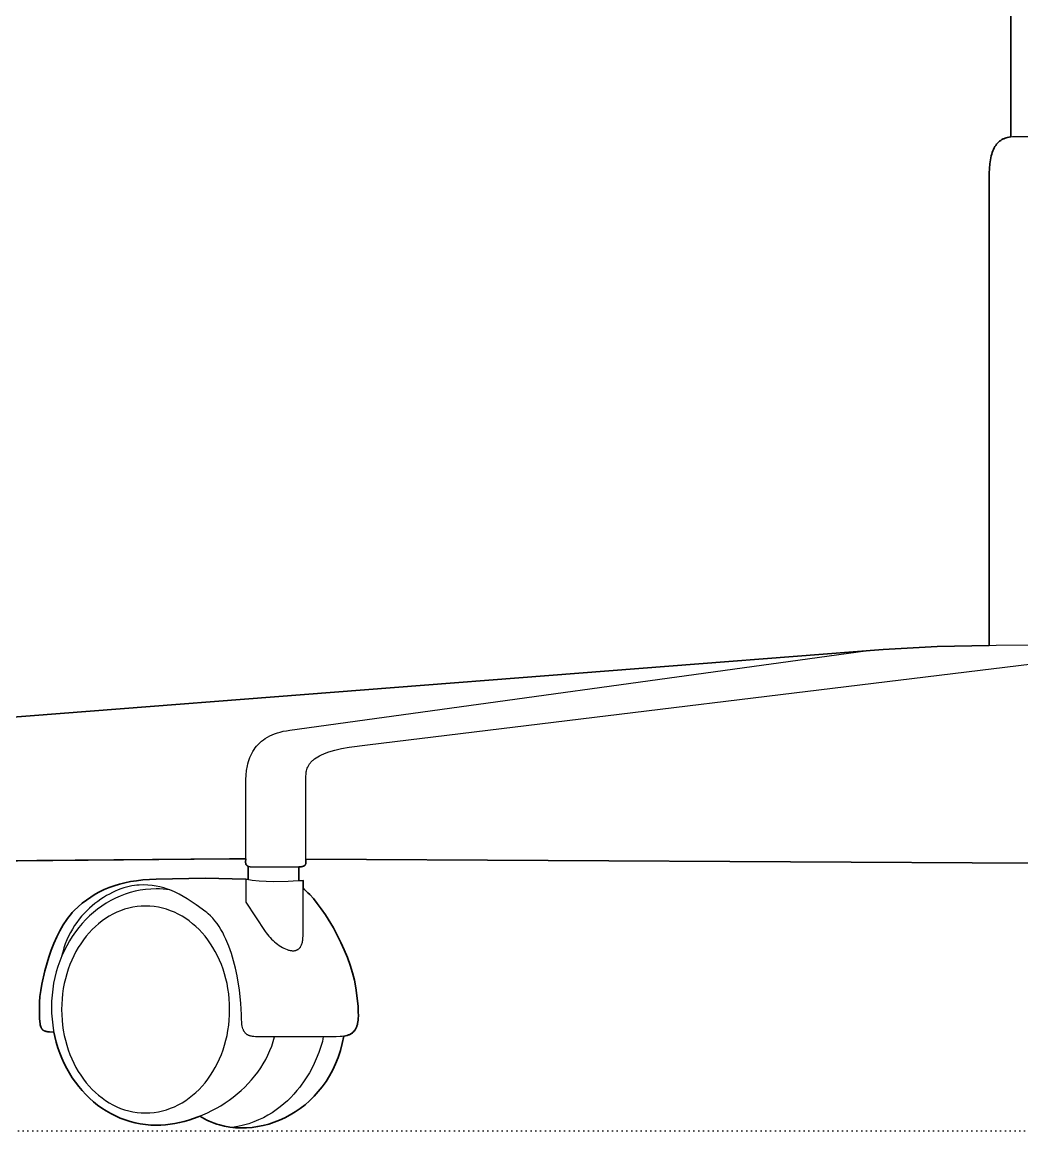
# Model space of a CAD drawing. Header units: millimetres. Extents: x 0 to 1842, y -1115 to 1018.
# Drawn here: x 164.8 to 394.3, y 0 to 254.5 of the extents above; entities that cross this region are included whole.
import ezdxf

# ---------------------------------------------------------------- set-up
doc = ezdxf.new("R2010")
doc.units = ezdxf.units.MM
doc.linetypes.add('Dots', pattern=[1, 0, -1])
doc.layers.add('Blocks', color=7, linetype='Continuous')
for name, color, linetype, lineweight, true_color in [('Blocks$Inner', 7, 'Continuous', 25, 0x007f00), ('Blocks$Outline', 7, 'Continuous', 35, 0xff3f3f), ('Groud', 7, 'Dots', 25, 0x243775)]:
    doc.layers.add(name, color=color, linetype=linetype, lineweight=lineweight, true_color=true_color)

# ---------------------------------------------------------------- blocks, each defined once
blk = doc.blocks.new('Oxford High Office Chair Front')
at = {"layer": 'Blocks$Inner'}
for p, q in [((391.71, 321.3), (391.71, 228.18)), ((386.74, 111.4), (386.74, 218.61)), ((216.66, 57.67), (216.66, 60.74)), ((228.3, 57.42), (228.3, 60.61)), ((172.06, 22.65), (171.06, 22.72))]:
    blk.add_line(p, q, dxfattribs=at)
for points in [[(386.74, 218.61), (386.76, 219.82), (386.82, 220.94), (386.91, 221.98), (387.05, 222.94), (387.14, 223.38), (387.23, 223.81), (387.34, 224.22), (387.47, 224.6), (387.6, 224.97), (387.75, 225.31), (387.91, 225.64), (388.08, 225.94), (388.27, 226.23), (388.47, 226.49), (388.58, 226.62), (388.69, 226.74), (388.92, 226.97), (389.04, 227.08), (389.16, 227.18), (389.29, 227.28), (389.42, 227.37), (389.56, 227.46), (389.7, 227.54), (389.85, 227.62), (389.99, 227.69), (390.15, 227.76), (390.3, 227.83), (390.46, 227.89), (390.63, 227.94), (390.97, 228.04), (391.33, 228.12), (391.71, 228.18), (392.11, 228.23), (392.52, 228.25), (392.96, 228.26), (420.27, 228.26)], [(411.99, 111.47), (388.38, 111.43), (374.86, 111.15), (362.41, 110.47), (110.47, 90.93)], [(106.76, 61.48), (212.4, 62.47), (216.09, 62.46), (216.07, 61.7), (216.07, 61.62), (216.07, 61.54), (216.08, 61.46), (216.09, 61.39), (216.09, 61.39), (216.09, 61.38), (216.09, 61.38), (216.09, 61.38), (216.09, 61.38), (216.09, 61.38), (216.09, 61.38), (216.09, 61.38), (216.09, 61.38), (216.09, 61.37), (216.09, 61.37), (216.1, 61.37), (216.1, 61.37), (216.1, 61.37), (216.1, 61.37), (216.1, 61.37), (216.1, 61.37), (216.1, 61.37), (216.1, 61.36), (216.1, 61.36), (216.1, 61.36), (216.1, 61.36), (216.1, 61.36), (216.1, 61.36), (216.1, 61.36), (216.1, 61.36), (216.1, 61.36), (216.1, 61.35), (216.1, 61.35), (216.1, 61.35), (216.1, 61.35), (216.1, 61.35), (216.1, 61.35), (216.1, 61.35), (216.1, 61.35), (216.1, 61.35), (216.1, 61.34), (216.1, 61.34), (216.1, 61.34), (216.1, 61.34), (216.1, 61.34), (216.1, 61.34), (216.1, 61.34), (216.1, 61.34), (216.1, 61.34), (216.1, 61.33), (216.1, 61.33), (216.1, 61.33), (216.1, 61.33), (216.1, 61.33), (216.1, 61.33), (216.1, 61.33), (216.1, 61.33), (216.1, 61.33), (216.11, 61.32), (216.11, 61.32), (216.11, 61.32), (216.11, 61.32), (216.11, 61.32), (216.11, 61.32), (216.11, 61.32), (216.11, 61.32), (216.11, 61.32), (216.11, 61.31), (216.11, 61.31), (216.11, 61.31), (216.11, 61.31), (216.11, 61.31), (216.11, 61.31), (216.11, 61.31), (216.11, 61.31), (216.11, 61.31), (216.11, 61.3), (216.11, 61.3), (216.11, 61.3), (216.11, 61.3), (216.11, 61.3), (216.11, 61.3), (216.11, 61.3), (216.11, 61.3), (216.11, 61.3), (216.11, 61.29), (216.11, 61.29), (216.11, 61.29), (216.11, 61.29), (216.11, 61.29), (216.11, 61.29), (216.11, 61.29), (216.11, 61.29), (216.12, 61.29), (216.12, 61.28), (216.12, 61.28), (216.12, 61.28), (216.12, 61.28), (216.12, 61.28), (216.12, 61.28), (216.12, 61.28), (216.12, 61.28), (216.12, 61.28), (216.12, 61.28), (216.12, 61.27), (216.12, 61.27), (216.12, 61.27), (216.12, 61.27), (216.12, 61.27), (216.12, 61.27), (216.12, 61.27), (216.12, 61.27), (216.12, 61.27), (216.12, 61.26), (216.12, 61.26), (216.12, 61.26), (216.12, 61.26), (216.12, 61.26), (216.12, 61.26), (216.12, 61.26), (216.12, 61.26), (216.12, 61.26), (216.12, 61.25), (216.12, 61.25), (216.12, 61.25), (216.12, 61.25), (216.13, 61.25), (216.13, 61.25), (216.13, 61.25), (216.13, 61.25), (216.13, 61.25), (216.13, 61.25), (216.13, 61.24), (216.13, 61.24), (216.13, 61.24), (216.13, 61.24), (216.13, 61.24), (216.13, 61.24), (216.13, 61.24), (216.13, 61.24), (216.13, 61.24), (216.13, 61.24), (216.13, 61.23), (216.13, 61.23), (216.13, 61.23), (216.13, 61.23), (216.13, 61.23), (216.13, 61.23), (216.13, 61.23), (216.13, 61.23), (216.13, 61.23), (216.13, 61.22), (216.13, 61.22), (216.13, 61.22), (216.14, 61.22), (216.14, 61.22), (216.14, 61.22), (216.14, 61.22), (216.14, 61.22), (216.14, 61.22), (216.14, 61.22), (216.14, 61.21), (216.14, 61.21), (216.14, 61.21), (216.14, 61.21), (216.14, 61.21), (216.14, 61.21), (216.14, 61.21), (216.14, 61.21), (216.14, 61.21), (216.14, 61.21), (216.14, 61.2), (216.14, 61.2), (216.14, 61.2), (216.14, 61.2), (216.14, 61.2), (216.14, 61.2), (216.14, 61.2), (216.14, 61.2), (216.15, 61.2), (216.15, 61.19), (216.15, 61.19), (216.15, 61.19), (216.15, 61.19), (216.15, 61.19), (216.15, 61.19), (216.15, 61.19), (216.15, 61.19), (216.15, 61.19), (216.15, 61.19), (216.15, 61.19), (216.15, 61.18), (216.15, 61.18), (216.15, 61.18), (216.15, 61.18), (216.15, 61.18), (216.15, 61.18), (216.15, 61.18), (216.15, 61.18), (216.15, 61.18), (216.15, 61.17), (216.15, 61.17), (216.15, 61.17), (216.15, 61.17), (216.16, 61.17), (216.16, 61.17), (216.16, 61.17), (216.16, 61.17), (216.16, 61.17), (216.16, 61.17), (216.16, 61.16), (216.16, 61.16), (216.16, 61.16), (216.16, 61.16), (216.16, 61.16), (216.16, 61.16), (216.16, 61.16), (216.16, 61.16), (216.16, 61.16), (216.16, 61.16), (216.16, 61.15), (216.16, 61.15), (216.16, 61.15), (216.16, 61.15), (216.16, 61.15), (216.16, 61.15), (216.17, 61.15), (216.17, 61.15), (216.17, 61.15), (216.17, 61.15), (216.17, 61.14), (216.17, 61.14), (216.17, 61.14), (216.17, 61.14), (216.17, 61.14), (216.17, 61.14), (216.17, 61.14), (216.17, 61.14), (216.17, 61.14), (216.17, 61.14), (216.17, 61.14), (216.17, 61.13), (216.17, 61.13), (216.17, 61.13), (216.17, 61.13), (216.17, 61.13), (216.18, 61.13), (216.18, 61.13), (216.18, 61.13), (216.18, 61.13), (216.18, 61.13), (216.18, 61.12), (216.18, 61.12), (216.18, 61.12), (216.18, 61.12), (216.18, 61.12), (216.18, 61.12), (216.18, 61.12), (216.18, 61.12), (216.18, 61.12), (216.2, 61.09), (216.2, 61.09), (216.2, 61.08), (216.2, 61.08), (216.2, 61.08), (216.2, 61.08), (216.2, 61.08), (216.2, 61.08), (216.2, 61.08), (216.2, 61.08), (216.2, 61.08), (216.2, 61.08), (216.21, 61.08), (216.21, 61.07), (216.21, 61.07), (216.21, 61.07), (216.21, 61.07), (216.21, 61.07), (216.21, 61.07), (216.21, 61.07), (216.21, 61.07), (216.21, 61.07), (216.21, 61.07), (216.21, 61.07), (216.21, 61.06), (216.21, 61.06), (216.21, 61.06), (216.21, 61.06), (216.21, 61.06), (216.22, 61.06), (216.22, 61.06), (216.22, 61.06), (216.22, 61.06), (216.22, 61.05), (216.22, 61.05), (216.22, 61.05), (216.22, 61.05), (216.22, 61.05), (216.23, 61.05), (216.23, 61.04), (216.23, 61.04), (216.23, 61.04), (216.23, 61.04), (216.23, 61.04), (216.23, 61.04), (216.23, 61.04), (216.23, 61.04), (216.23, 61.04), (216.23, 61.04), (216.23, 61.04), (216.23, 61.04), (216.23, 61.03), (216.23, 61.03), (216.24, 61.03), (216.24, 61.03), (216.24, 61.03), (216.24, 61.03), (216.24, 61.03), (216.24, 61.03), (216.24, 61.03), (216.24, 61.03), (216.24, 61.03), (216.24, 61.02), (216.24, 61.02), (216.24, 61.02), (216.24, 61.02), (216.24, 61.02), (216.24, 61.02), (216.25, 61.02), (216.25, 61.02), (216.25, 61.02), (216.25, 61.02), (216.25, 61.02), (216.25, 61.01), (216.25, 61.01), (216.26, 61.01), (216.26, 61.01), (216.26, 61.01), (216.26, 61), (216.26, 61), (216.26, 61), (216.26, 61), (216.26, 61), (216.28, 60.97), (216.31, 60.95), (216.31, 60.95), (216.31, 60.95), (216.31, 60.95), (216.31, 60.95), (216.31, 60.94), (216.31, 60.94), (216.32, 60.94), (216.32, 60.94), (216.32, 60.94), (216.32, 60.94), (216.32, 60.94), (216.32, 60.94), (216.32, 60.94), (216.32, 60.94), (216.32, 60.94), (216.32, 60.94), (216.32, 60.93), (216.32, 60.93), (216.33, 60.93), (216.33, 60.93), (216.33, 60.93), (216.33, 60.93), (216.33, 60.93), (216.33, 60.93), (216.33, 60.93), (216.33, 60.93), (216.33, 60.93), (216.33, 60.93), (216.33, 60.93), (216.34, 60.92), (216.34, 60.92), (216.34, 60.92), (216.34, 60.92), (216.34, 60.92), (216.34, 60.92), (216.34, 60.92), (216.34, 60.92), (216.34, 60.92), (216.34, 60.92), (216.34, 60.92), (216.35, 60.92), (216.35, 60.92), (216.35, 60.91), (216.35, 60.91), (216.35, 60.91), (216.35, 60.91), (216.35, 60.91), (216.35, 60.91), (216.36, 60.91), (216.36, 60.91), (216.36, 60.91), (216.36, 60.91), (216.36, 60.9), (216.36, 60.9), (216.36, 60.9), (216.36, 60.9), (216.36, 60.9), (216.36, 60.9), (216.36, 60.9), (216.37, 60.9), (216.37, 60.9), (216.4, 60.88), (216.4, 60.87), (216.4, 60.87), (216.4, 60.87), (216.4, 60.87), (216.4, 60.87), (216.4, 60.87), (216.41, 60.87), (216.41, 60.87), (216.41, 60.87), (216.41, 60.87), (216.41, 60.87), (216.41, 60.87), (216.41, 60.87), (216.41, 60.87), (216.41, 60.86), (216.41, 60.86), (216.42, 60.86), (216.42, 60.86), (216.42, 60.86), (216.42, 60.86), (216.42, 60.86), (216.42, 60.86), (216.42, 60.86), (216.42, 60.86), (216.42, 60.86), (216.43, 60.86), (216.43, 60.86), (216.43, 60.86), (216.43, 60.85), (216.43, 60.85), (216.43, 60.85), (216.43, 60.85), (216.47, 60.83), (216.5, 60.81), (216.54, 60.79), (216.59, 60.77), (216.63, 60.75), (216.66, 60.75), (216.66, 60.74), (216.66, 60.74), (216.66, 60.74), (216.66, 60.74), (216.66, 60.74), (216.66, 60.74), (216.67, 60.74), (216.67, 60.74), (216.67, 60.74), (216.67, 60.74), (216.67, 60.74), (216.67, 60.74), (216.67, 60.74), (216.68, 60.74), (216.68, 60.74), (216.68, 60.74), (216.78, 60.71), (216.89, 60.68), (217.02, 60.66), (217.15, 60.64), (217.3, 60.62), (217.46, 60.61), (217.81, 60.6), (228.06, 60.6), (228.42, 60.61), (228.73, 60.63), (228.86, 60.64), (228.99, 60.66), (229.11, 60.69), (229.21, 60.71), (229.31, 60.74), (229.31, 60.74), (229.31, 60.74), (229.31, 60.74), (229.31, 60.74), (229.32, 60.74), (229.32, 60.75), (229.32, 60.75), (229.32, 60.75), (229.32, 60.75), (229.32, 60.75), (229.32, 60.75), (229.33, 60.75), (229.33, 60.75), (229.33, 60.75), (229.33, 60.75), (229.33, 60.75), (229.33, 60.75), (229.33, 60.75), (229.34, 60.75), (229.34, 60.75), (229.34, 60.75), (229.34, 60.75), (229.34, 60.75), (229.34, 60.75), (229.34, 60.75), (229.35, 60.75), (229.35, 60.76), (229.35, 60.76), (229.35, 60.76), (229.35, 60.76), (229.35, 60.76), (229.35, 60.76), (229.35, 60.76), (229.36, 60.76), (229.36, 60.76), (229.36, 60.76), (229.36, 60.76), (229.36, 60.76), (229.36, 60.76), (229.36, 60.76), (229.37, 60.76), (229.37, 60.76), (229.37, 60.76), (229.37, 60.76), (229.37, 60.76), (229.37, 60.77), (229.37, 60.77), (229.38, 60.77), (229.38, 60.77), (229.38, 60.77), (229.38, 60.77), (229.38, 60.77), (229.38, 60.77), (229.38, 60.77), (229.39, 60.77), (229.39, 60.77), (229.39, 60.77), (229.39, 60.77), (229.39, 60.77), (229.39, 60.77), (229.39, 60.77), (229.39, 60.77), (229.4, 60.77), (229.4, 60.78), (229.4, 60.78), (229.4, 60.78), (229.4, 60.78), (229.4, 60.78), (229.4, 60.78), (229.41, 60.78), (229.41, 60.78), (229.41, 60.78), (229.41, 60.78), (229.41, 60.78), (229.41, 60.78), (229.41, 60.78), (229.41, 60.78), (229.42, 60.78), (229.42, 60.78), (229.44, 60.79), (229.46, 60.8), (229.47, 60.81), (229.48, 60.81), (229.48, 60.81), (229.48, 60.81), (229.48, 60.81), (229.48, 60.81), (229.48, 60.81), (229.48, 60.82), (229.48, 60.82), (229.49, 60.82), (229.49, 60.82), (229.49, 60.82), (229.49, 60.82), (229.49, 60.82), (229.49, 60.82), (229.49, 60.82), (229.49, 60.82), (229.49, 60.82), (229.5, 60.82), (229.5, 60.82), (229.5, 60.82), (229.5, 60.82), (229.5, 60.82), (229.5, 60.82), (229.5, 60.83), (229.5, 60.83), (229.5, 60.83), (229.51, 60.83), (229.51, 60.83), (229.51, 60.83), (229.51, 60.83), (229.51, 60.83), (229.51, 60.83), (229.53, 60.84), (229.53, 60.84), (229.53, 60.84), (229.53, 60.84), (229.53, 60.84), (229.53, 60.84), (229.53, 60.84), (229.54, 60.85), (229.54, 60.85), (229.54, 60.85), (229.54, 60.85), (229.54, 60.85), (229.54, 60.85), (229.54, 60.85), (229.54, 60.85), (229.54, 60.85), (229.55, 60.85), (229.56, 60.86), (229.56, 60.86), (229.56, 60.86), (229.57, 60.86), (229.57, 60.86), (229.57, 60.86), (229.57, 60.87), (229.57, 60.87), (229.57, 60.87), (229.57, 60.87), (229.57, 60.87), (229.57, 60.87), (229.57, 60.87), (229.58, 60.87), (229.58, 60.87), (229.58, 60.87), (229.58, 60.87), (229.61, 60.89), (229.64, 60.92), (229.66, 60.94), (229.69, 60.97), (229.71, 60.99), (229.73, 61.02), (229.74, 61.02), (229.74, 61.03), (229.74, 61.03), (229.75, 61.03), (229.75, 61.03), (229.75, 61.04), (229.75, 61.04), (229.75, 61.04), (229.75, 61.04), (229.75, 61.04), (229.75, 61.04), (229.75, 61.04), (229.75, 61.04), (229.75, 61.04), (229.75, 61.04), (229.75, 61.04), (229.75, 61.04), (229.75, 61.05), (229.76, 61.05), (229.76, 61.05), (229.76, 61.05), (229.76, 61.05), (229.76, 61.05), (229.76, 61.05), (229.76, 61.05), (229.76, 61.05), (229.76, 61.06), (229.77, 61.07), (229.79, 61.1), (229.79, 61.1), (229.79, 61.1), (229.79, 61.11), (229.79, 61.11), (229.79, 61.11), (229.79, 61.11), (229.79, 61.11), (229.79, 61.11), (229.8, 61.11), (229.8, 61.11), (229.8, 61.11), (229.8, 61.11), (229.8, 61.12), (229.8, 61.12), (229.8, 61.12), (229.8, 61.12), (229.81, 61.13), (229.81, 61.13), (229.81, 61.14), (229.81, 61.14), (229.81, 61.14), (229.81, 61.14), (229.81, 61.14), (229.81, 61.14), (229.81, 61.14), (229.81, 61.14), (229.81, 61.14), (229.81, 61.14), (229.81, 61.14), (229.81, 61.15), (229.81, 61.15), (229.81, 61.15), (229.81, 61.15), (229.81, 61.15), (229.82, 61.15), (229.82, 61.15), (229.82, 61.15), (229.82, 61.15), (229.82, 61.15), (229.82, 61.16), (229.82, 61.16), (229.82, 61.16), (229.82, 61.16), (229.82, 61.16), (229.82, 61.16), (229.82, 61.16), (229.82, 61.16), (229.82, 61.16), (229.82, 61.16), (229.83, 61.2), (229.85, 61.23), (229.86, 61.26), (229.87, 61.3), (229.87, 61.3), (229.87, 61.3), (229.87, 61.3), (229.87, 61.3), (229.87, 61.3), (229.87, 61.3), (229.87, 61.3), (229.87, 61.31), (229.87, 61.31), (229.87, 61.31), (229.87, 61.31), (229.87, 61.31), (229.87, 61.31), (229.87, 61.31), (229.87, 61.31), (229.87, 61.31), (229.87, 61.31), (229.87, 61.32), (229.87, 61.32), (229.87, 61.32), (229.87, 61.32), (229.87, 61.32), (229.87, 61.32), (229.87, 61.32), (229.87, 61.32), (229.88, 61.32), (229.88, 61.33), (229.88, 61.33), (229.88, 61.33), (229.88, 61.33), (229.88, 61.33), (229.88, 61.33), (229.88, 61.37), (229.9, 61.44), (229.91, 61.52), (229.91, 61.52), (229.91, 61.52), (229.91, 61.53), (229.91, 61.53), (229.91, 61.53), (229.91, 61.53), (229.91, 61.53), (229.91, 61.53), (229.91, 61.53), (229.91, 61.53), (229.91, 61.54), (229.91, 61.54), (229.91, 61.54), (229.91, 61.54), (229.91, 61.56), (229.91, 61.57), (229.91, 61.57), (229.91, 61.57), (229.91, 61.57), (229.91, 61.57), (229.91, 61.58), (229.91, 61.58), (229.91, 61.58), (229.91, 61.58), (229.91, 61.58), (229.91, 61.6), (229.92, 62.39), (396.81, 61.48)], [(216.09, 62.46), (216.09, 79.54), (216.11, 80.62), (216.18, 81.68), (216.3, 82.73), (216.49, 83.76), (216.61, 84.26), (216.74, 84.75), (216.9, 85.24), (217.07, 85.71), (217.27, 86.18), (217.49, 86.63), (217.73, 87.07), (218, 87.5), (218.29, 87.92), (218.6, 88.32), (218.94, 88.7), (219.31, 89.07), (219.71, 89.42), (220.14, 89.76), (220.59, 90.08), (221.08, 90.38), (221.6, 90.65), (222.15, 90.91), (222.73, 91.15), (223.35, 91.36), (224.01, 91.55), (224.7, 91.72), (225.43, 91.86), (226.19, 91.98), (358.39, 110.16)], [(229.92, 62.39), (229.92, 81.21), (229.92, 81.51), (229.94, 81.8), (229.96, 82.1), (230, 82.39), (230.06, 82.67), (230.14, 82.96), (230.23, 83.24), (230.35, 83.52), (230.41, 83.66), (230.49, 83.8), (230.56, 83.94), (230.65, 84.07), (230.74, 84.21), (230.84, 84.34), (230.94, 84.47), (231.06, 84.61), (231.3, 84.87), (231.44, 85), (231.58, 85.12), (231.9, 85.38), (232.25, 85.62), (232.63, 85.86), (233.06, 86.1), (233.52, 86.33), (234.03, 86.55), (234.58, 86.77), (235.18, 86.98), (236.52, 87.37), (238.07, 87.74), (239.83, 88.08), (244.08, 88.64), (399.79, 107.57)], [(171.06, 22.72), (170.64, 22.76), (170.46, 22.79), (170.45, 22.79), (170.45, 22.79), (170.45, 22.79), (170.45, 22.79), (170.44, 22.79), (170.44, 22.79), (170.44, 22.79), (170.43, 22.79), (170.43, 22.79), (170.43, 22.79), (170.43, 22.79), (170.42, 22.79), (170.42, 22.8), (170.42, 22.8), (170.41, 22.8), (170.41, 22.8), (170.41, 22.8), (170.41, 22.8), (170.4, 22.8), (170.4, 22.8), (170.4, 22.8), (170.4, 22.8), (170.39, 22.8), (170.39, 22.8), (170.39, 22.8), (170.38, 22.8), (170.38, 22.8), (170.38, 22.8), (170.38, 22.8), (170.37, 22.8), (170.37, 22.8), (170.37, 22.81), (170.36, 22.81), (170.36, 22.81), (170.36, 22.81), (170.36, 22.81), (170.35, 22.81), (170.35, 22.81), (170.35, 22.81), (170.35, 22.81), (170.34, 22.81), (170.34, 22.81), (170.34, 22.81), (170.33, 22.81), (170.33, 22.81), (170.33, 22.81), (170.33, 22.81), (170.32, 22.81), (170.28, 22.82), (170.12, 22.86), (170.08, 22.87), (170.04, 22.89), (170, 22.9), (169.99, 22.9), (169.99, 22.9), (169.99, 22.9), (169.99, 22.91), (169.98, 22.91), (169.98, 22.91), (169.98, 22.91), (169.98, 22.91), (169.97, 22.91), (169.97, 22.91), (169.97, 22.91), (169.97, 22.91), (169.97, 22.91), (169.93, 22.93), (169.89, 22.94), (169.86, 22.96), (169.86, 22.96), (169.85, 22.96), (169.85, 22.96), (169.85, 22.96), (169.85, 22.96), (169.85, 22.96), (169.84, 22.96), (169.84, 22.96), (169.84, 22.96), (169.84, 22.96), (169.84, 22.97), (169.83, 22.97), (169.83, 22.97), (169.83, 22.97), (169.83, 22.97), (169.82, 22.97), (169.79, 22.99), (169.76, 23), (169.73, 23.02), (169.69, 23.04), (169.69, 23.04), (169.69, 23.04), (169.69, 23.04), (169.69, 23.04), (169.68, 23.05), (169.68, 23.05), (169.68, 23.05), (169.68, 23.05), (169.68, 23.05), (169.68, 23.05), (169.67, 23.05), (169.67, 23.05), (169.67, 23.05), (169.67, 23.06), (169.67, 23.06), (169.66, 23.06), (169.63, 23.08), (169.6, 23.1), (169.57, 23.12), (169.57, 23.12), (169.57, 23.12), (169.57, 23.12), (169.57, 23.13), (169.57, 23.13), (169.56, 23.13), (169.56, 23.13), (169.56, 23.13), (169.56, 23.13), (169.56, 23.13), (169.56, 23.14), (169.55, 23.14), (169.55, 23.14), (169.55, 23.14), (169.55, 23.14), (169.55, 23.14), (169.52, 23.17), (169.49, 23.19), (169.49, 23.19), (169.49, 23.19), (169.49, 23.19), (169.48, 23.2), (169.48, 23.2), (169.48, 23.2), (169.48, 23.2), (169.48, 23.2), (169.48, 23.2), (169.47, 23.2), (169.47, 23.21), (169.47, 23.21), (169.47, 23.21), (169.47, 23.21), (169.47, 23.21), (169.46, 23.21), (169.44, 23.24), (169.41, 23.27), (169.41, 23.27), (169.41, 23.27), (169.41, 23.27), (169.41, 23.27), (169.41, 23.27), (169.4, 23.28), (169.4, 23.28), (169.4, 23.28), (169.4, 23.28), (169.4, 23.28), (169.4, 23.28), (169.39, 23.29), (169.39, 23.29), (169.39, 23.29), (169.39, 23.29), (169.39, 23.29), (169.39, 23.29), (169.39, 23.3), (169.38, 23.3), (169.38, 23.3), (169.38, 23.3), (169.38, 23.3), (169.38, 23.31), (169.38, 23.31), (169.37, 23.31), (169.37, 23.31), (169.37, 23.31), (169.37, 23.31), (169.37, 23.32), (169.37, 23.32), (169.37, 23.32), (169.36, 23.32), (169.34, 23.35), (169.32, 23.38), (169.32, 23.38), (169.31, 23.38), (169.31, 23.39), (169.31, 23.39), (169.31, 23.39), (169.31, 23.39), (169.31, 23.39), (169.31, 23.4), (169.3, 23.4), (169.3, 23.4), (169.3, 23.4), (169.3, 23.4), (169.3, 23.41), (169.3, 23.41), (169.3, 23.41), (169.29, 23.41), (169.29, 23.41), (169.29, 23.42), (169.29, 23.42), (169.29, 23.42), (169.28, 23.43), (169.28, 23.43), (169.28, 23.43), (169.28, 23.43), (169.28, 23.44), (169.27, 23.44), (169.23, 23.51), (169.21, 23.55), (169.19, 23.58), (169.15, 23.66), (169.12, 23.74), (169.05, 23.91), (168.99, 24.11), (168.94, 24.32), (168.89, 24.56), (168.82, 25.11), (168.77, 25.76), (168.74, 26.52), (168.72, 28.41), (168.75, 29.55), (168.86, 30.82), (169.04, 32.19), (169.29, 33.63), (169.97, 36.7), (170.9, 39.88), (171.46, 41.45), (172.06, 43), (172.72, 44.5), (173.43, 45.93), (174.19, 47.27), (174.99, 48.5), (175.41, 49.08), (175.84, 49.61), (176.28, 50.12), (176.72, 50.58), (177.64, 51.44), (178.57, 52.24), (179.52, 52.98), (180.5, 53.66), (181.51, 54.29), (182.55, 54.86), (183.62, 55.38), (184.73, 55.85), (185.89, 56.26), (187.1, 56.62), (188.35, 56.94), (189.66, 57.2), (191.03, 57.42), (192.47, 57.59), (195.54, 57.79), (206.78, 57.97), (216.09, 57.79)], [(229.25, 55.66), (229.61, 55.38), (229.98, 55.05), (230.38, 54.67), (230.79, 54.26), (231.64, 53.3), (232.53, 52.19), (233.45, 50.95), (234.37, 49.59), (236.21, 46.57), (237.93, 43.26), (238.72, 41.54), (239.44, 39.8), (240.07, 38.04), (240.61, 36.29), (241.05, 34.56), (241.36, 32.86), (241.75, 29.82), (241.87, 28.52), (241.94, 27.36), (241.95, 26.32), (241.93, 25.85), (241.89, 25.4), (241.84, 24.99), (241.76, 24.61), (241.72, 24.42), (241.67, 24.25), (241.62, 24.08), (241.57, 23.92), (241.5, 23.76), (241.44, 23.61), (241.37, 23.47), (241.29, 23.33), (241.21, 23.2), (241.12, 23.08), (241.03, 22.96), (240.94, 22.85), (240.83, 22.74), (240.78, 22.69), (240.73, 22.64), (240.61, 22.54), (240.5, 22.45), (240.37, 22.37), (240.24, 22.29), (240.11, 22.21), (239.97, 22.14), (239.82, 22.07), (239.67, 22.01), (239.51, 21.96), (239.35, 21.91), (239, 21.82), (238.63, 21.74), (238.23, 21.69), (237.81, 21.65), (236.89, 21.61), (222.67, 21.61), (219, 21.57), (218.3, 21.6), (217.98, 21.63), (217.68, 21.66), (217.4, 21.71), (217.33, 21.73), (217.27, 21.74), (217.14, 21.78), (217.08, 21.79), (217.01, 21.81), (217.01, 21.81), (217.01, 21.81), (217, 21.82), (217, 21.82), (216.99, 21.82), (216.99, 21.82), (216.99, 21.82), (216.98, 21.82), (216.98, 21.82), (216.98, 21.82), (216.97, 21.83), (216.97, 21.83), (216.95, 21.83), (216.89, 21.85), (216.84, 21.87), (216.78, 21.9), (216.72, 21.92), (216.67, 21.95), (216.56, 22), (216.54, 22.01), (216.53, 22.01), (216.53, 22.02), (216.53, 22.02), (216.52, 22.02), (216.52, 22.02), (216.52, 22.02), (216.51, 22.02), (216.51, 22.03), (216.46, 22.06), (216.36, 22.12), (216.27, 22.18), (216.18, 22.26), (216.09, 22.33), (216.01, 22.42), (215.99, 22.44), (215.98, 22.45), (215.98, 22.45), (215.98, 22.45), (215.98, 22.46), (215.97, 22.46), (215.93, 22.5), (215.86, 22.6), (215.79, 22.7), (215.72, 22.8), (215.69, 22.86), (215.66, 22.92), (215.6, 23.04), (215.55, 23.16), (215.5, 23.29), (215.45, 23.43), (215.36, 23.73), (215.29, 24.06), (215.23, 24.42), (215.18, 24.81), (215.11, 25.7), (215.09, 26.74), (215.07, 27.93), (215, 29.27), (214.69, 32.28), (214.14, 35.59), (213.76, 37.31), (213.32, 39.03), (212.81, 40.73), (212.22, 42.4), (211.55, 44), (211.18, 44.77), (210.8, 45.52), (210.39, 46.24), (209.96, 46.94), (209.51, 47.6), (209.03, 48.22), (208.53, 48.81), (208.01, 49.35), (207.47, 49.85), (207.19, 50.09), (206.9, 50.31), (204.69, 51.9), (202.68, 53.23), (201.73, 53.8), (200.81, 54.32), (199.91, 54.77), (199.03, 55.16), (198.15, 55.5), (197.28, 55.79), (196.39, 56.02), (195.5, 56.2), (194.58, 56.33), (193.63, 56.41), (192.65, 56.44), (191.62, 56.43), (191.09, 56.4), (190.53, 56.34), (189.95, 56.24), (189.35, 56.11), (188.73, 55.96), (188.1, 55.77), (187.46, 55.55), (186.81, 55.3), (186.15, 55.02), (185.48, 54.71), (184.82, 54.36), (184.14, 53.99), (183.48, 53.58), (182.81, 53.15), (182.15, 52.68), (181.49, 52.19), (180.85, 51.66), (180.22, 51.1), (179.6, 50.51), (179, 49.89), (178.41, 49.24), (177.85, 48.56), (177.31, 47.84), (176.79, 47.1), (176.31, 46.32), (175.85, 45.52), (175.42, 44.68), (175.02, 43.82), (174.67, 42.92), (174.35, 41.99), (174.07, 41.04), (173.83, 40.05)], [(198.68, 55.31), (197.9, 55.41), (197.12, 55.48), (196.33, 55.52), (195.54, 55.54), (194.3, 55.5), (193.08, 55.4), (191.88, 55.22), (190.69, 54.99), (189.53, 54.68), (188.39, 54.32), (187.28, 53.89), (186.18, 53.4), (185.12, 52.86), (184.08, 52.26), (183.08, 51.61), (182.1, 50.9), (181.16, 50.15), (180.25, 49.34), (179.38, 48.49), (178.55, 47.59), (177.75, 46.65), (177, 45.66), (176.28, 44.64), (175.61, 43.58), (174.99, 42.48), (174.41, 41.34), (173.88, 40.17), (173.4, 38.97), (172.97, 37.74), (172.59, 36.48), (172.27, 35.19), (172, 33.88), (171.79, 32.54), (171.63, 31.18), (171.54, 29.8), (171.51, 28.41), (171.54, 27.01), (171.63, 25.63), (171.79, 24.28), (172, 22.94), (172.27, 21.63), (172.59, 20.34), (172.97, 19.08), (173.4, 17.85), (173.88, 16.65), (174.41, 15.48), (174.99, 14.34), (175.61, 13.24), (176.28, 12.18), (177, 11.15), (177.75, 10.17), (178.55, 9.23), (179.38, 8.33), (180.25, 7.48), (181.16, 6.67), (182.1, 5.91), (183.08, 5.21), (184.08, 4.56), (185.12, 3.96), (186.18, 3.41), (187.28, 2.93), (188.39, 2.5), (189.53, 2.14), (190.69, 1.83), (191.88, 1.59), (193.08, 1.42), (194.3, 1.32), (195.54, 1.28), (196.59, 1.31), (197.66, 1.38), (198.73, 1.5), (199.81, 1.68), (200.89, 1.89), (201.97, 2.16), (203.05, 2.46), (204.12, 2.81), (205.19, 3.21), (206.25, 3.64), (207.3, 4.12), (208.33, 4.63), (209.35, 5.18), (210.36, 5.77), (211.34, 6.4), (212.3, 7.06), (213.23, 7.76), (214.14, 8.49), (215.01, 9.25), (215.86, 10.04), (216.67, 10.86), (217.44, 11.71), (218.18, 12.59), (218.87, 13.5), (219.53, 14.43), (220.13, 15.39), (220.69, 16.37), (221.19, 17.38), (221.65, 18.41), (222.05, 19.45), (222.39, 20.52), (222.67, 21.61)], [(205.52, 3.35), (206.06, 3.03), (206.6, 2.73), (207.15, 2.45), (207.71, 2.19), (208.86, 1.74), (209.45, 1.54), (210.04, 1.36), (211.25, 1.07), (212.48, 0.85), (213.73, 0.72), (214.99, 0.67), (216.26, 0.69), (217.54, 0.79), (218.82, 0.97), (220.1, 1.23), (221.37, 1.56), (222.62, 1.97), (223.87, 2.45), (225.09, 3.01), (226.29, 3.65), (227.46, 4.36), (228.6, 5.14), (229.71, 5.99), (230.77, 6.92), (231.79, 7.92), (232.76, 8.99), (233.67, 10.13), (234.53, 11.34), (235.33, 12.62), (236.06, 13.97), (236.72, 15.39), (237.31, 16.87), (237.82, 18.43), (238.24, 20.05), (238.58, 21.74)], [(233.88, 21.58), (233.8, 21.09), (233.68, 20.54), (233.35, 19.33), (232.9, 17.97), (232.3, 16.49), (231.57, 14.93), (230.7, 13.31), (229.67, 11.67), (228.5, 10.03), (227.85, 9.23), (227.16, 8.44), (226.43, 7.66), (225.66, 6.9), (224.85, 6.17), (223.99, 5.47), (223.09, 4.79), (222.15, 4.16), (221.17, 3.56), (220.14, 3), (219.06, 2.5), (217.94, 2.04), (216.77, 1.64), (215.55, 1.29), (214.29, 1.01), (212.98, 0.79)]]:
    blk.add_lwpolyline(points, dxfattribs=at)
for points in [[(216.09, 57.79), (216.09, 52.47), (220.56, 45.79), (220.82, 45.42), (221.1, 45.06), (221.4, 44.7), (221.71, 44.36), (222.04, 44.02), (222.37, 43.7), (222.72, 43.39), (223.07, 43.1), (223.42, 42.82), (223.78, 42.56), (224.15, 42.32), (224.51, 42.11), (224.87, 41.92), (225.23, 41.75), (225.58, 41.61), (225.75, 41.55), (225.93, 41.49), (226.1, 41.45), (226.27, 41.41), (226.43, 41.38), (226.6, 41.36), (226.76, 41.34), (226.91, 41.34), (227.07, 41.34), (227.14, 41.35), (227.22, 41.35), (227.37, 41.37), (227.51, 41.4), (227.58, 41.42), (227.65, 41.44), (227.72, 41.47), (227.78, 41.49), (227.85, 41.52), (227.91, 41.55), (227.98, 41.59), (228.01, 41.6), (228.01, 41.61), (228.02, 41.61), (228.02, 41.61), (228.02, 41.61), (228.04, 41.62), (228.07, 41.64), (228.1, 41.66), (228.16, 41.7), (228.28, 41.79), (228.33, 41.84), (228.39, 41.89), (228.44, 41.95), (228.49, 42), (228.54, 42.06), (228.59, 42.12), (228.64, 42.19), (228.68, 42.26), (228.77, 42.4), (228.85, 42.56), (228.92, 42.73), (228.99, 42.91), (229.05, 43.1), (229.1, 43.3), (229.14, 43.52), (229.18, 43.75), (229.21, 43.99), (229.23, 44.25), (229.25, 44.8), (229.25, 55.66), (229.25, 57.48), (225.81, 57.27), (222.43, 57.17), (220.79, 57.21), (219.17, 57.31), (217.6, 57.5), (216.84, 57.63)], [(173.83, 27.85), (173.85, 26.63), (173.93, 25.42), (174.05, 24.23), (174.22, 23.07), (174.44, 21.92), (174.7, 20.79), (175, 19.68), (175.34, 18.61), (175.73, 17.55), (176.16, 16.53), (176.62, 15.53), (177.12, 14.57), (177.66, 13.64), (178.23, 12.74), (178.84, 11.88), (179.48, 11.05), (180.15, 10.27), (180.85, 9.52), (181.58, 8.82), (182.33, 8.15), (183.11, 7.54), (183.92, 6.96), (184.75, 6.44), (185.61, 5.96), (186.48, 5.54), (187.38, 5.16), (188.29, 4.84), (189.23, 4.58), (190.18, 4.37), (191.14, 4.22), (192.12, 4.13), (193.12, 4.1), (194.11, 4.13), (195.09, 4.22), (196.05, 4.37), (197, 4.58), (197.94, 4.84), (198.85, 5.17), (199.75, 5.54), (200.62, 5.96), (201.48, 6.44), (202.31, 6.96), (203.12, 7.54), (203.9, 8.15), (204.66, 8.82), (205.38, 9.52), (206.08, 10.27), (206.75, 11.05), (207.39, 11.88), (208, 12.74), (208.57, 13.64), (209.11, 14.57), (209.61, 15.53), (210.07, 16.53), (210.5, 17.55), (210.89, 18.61), (211.23, 19.68), (211.54, 20.79), (211.8, 21.92), (212.01, 23.06), (212.18, 24.23), (212.3, 25.42), (212.38, 26.63), (212.4, 27.85), (212.38, 29.07), (212.3, 30.28), (212.18, 31.47), (212.01, 32.64), (211.8, 33.79), (211.54, 34.92), (211.23, 36.02), (210.89, 37.1), (210.5, 38.15), (210.07, 39.18), (209.61, 40.17), (209.11, 41.13), (208.57, 42.06), (208, 42.96), (207.39, 43.82), (206.75, 44.65), (206.08, 45.44), (205.38, 46.18), (204.66, 46.89), (203.9, 47.55), (203.12, 48.17), (202.31, 48.74), (201.48, 49.27), (200.62, 49.74), (199.75, 50.17), (198.85, 50.54), (197.94, 50.86), (197, 51.12), (196.05, 51.33), (195.09, 51.48), (194.11, 51.58), (193.12, 51.61), (192.12, 51.58), (191.14, 51.48), (190.18, 51.33), (189.23, 51.12), (188.3, 50.86), (187.38, 50.54), (186.48, 50.17), (185.61, 49.74), (184.75, 49.27), (183.92, 48.74), (183.11, 48.17), (182.33, 47.55), (181.58, 46.89), (180.85, 46.18), (180.15, 45.44), (179.48, 44.65), (178.84, 43.82), (178.23, 42.96), (177.66, 42.07), (177.12, 41.13), (176.62, 40.17), (176.16, 39.18), (175.73, 38.15), (175.34, 37.1), (175, 36.02), (174.7, 34.92), (174.44, 33.79), (174.22, 32.64), (174.05, 31.47), (173.93, 30.28), (173.85, 29.07)]]:
    blk.add_lwpolyline(points, close=True, dxfattribs=at)
at = {"layer": 'Blocks$Outline'}
for points in [[(391.71, 228.18), (391.71, 321.3)], [(386.74, 111.4), (386.74, 218.61), (386.76, 219.82), (386.82, 220.94), (386.91, 221.98), (387.05, 222.94), (387.14, 223.38), (387.23, 223.81), (387.34, 224.22), (387.47, 224.6), (387.6, 224.97), (387.75, 225.31), (387.91, 225.64), (388.08, 225.94), (388.27, 226.23), (388.47, 226.49), (388.58, 226.62), (388.69, 226.74), (388.92, 226.97), (389.04, 227.08), (389.16, 227.18), (389.29, 227.28), (389.42, 227.37), (389.56, 227.46), (389.7, 227.54), (389.85, 227.62), (389.99, 227.69), (390.15, 227.76), (390.3, 227.83), (390.46, 227.89), (390.63, 227.94), (390.97, 228.04), (391.33, 228.12), (391.71, 228.18), (391.71, 228.18)], [(110.47, 90.93), (362.41, 110.47), (374.86, 111.15), (386.74, 111.4)], [(216.66, 60.74), (216.66, 60.74), (216.66, 60.74), (216.66, 60.74), (216.66, 60.74), (216.66, 60.74), (216.66, 60.75), (216.63, 60.75), (216.59, 60.77), (216.54, 60.79), (216.5, 60.81), (216.47, 60.83), (216.43, 60.85), (216.43, 60.85), (216.43, 60.85), (216.43, 60.85), (216.43, 60.86), (216.43, 60.86), (216.43, 60.86), (216.42, 60.86), (216.42, 60.86), (216.42, 60.86), (216.42, 60.86), (216.42, 60.86), (216.42, 60.86), (216.42, 60.86), (216.42, 60.86), (216.42, 60.86), (216.41, 60.86), (216.41, 60.86), (216.41, 60.87), (216.41, 60.87), (216.41, 60.87), (216.41, 60.87), (216.41, 60.87), (216.41, 60.87), (216.41, 60.87), (216.41, 60.87), (216.4, 60.87), (216.4, 60.87), (216.4, 60.87), (216.4, 60.87), (216.4, 60.87), (216.4, 60.87), (216.4, 60.88), (216.37, 60.9), (216.37, 60.9), (216.36, 60.9), (216.36, 60.9), (216.36, 60.9), (216.36, 60.9), (216.36, 60.9), (216.36, 60.9), (216.36, 60.9), (216.36, 60.91), (216.36, 60.91), (216.36, 60.91), (216.36, 60.91), (216.35, 60.91), (216.35, 60.91), (216.35, 60.91), (216.35, 60.91), (216.35, 60.91), (216.35, 60.91), (216.35, 60.92), (216.35, 60.92), (216.34, 60.92), (216.34, 60.92), (216.34, 60.92), (216.34, 60.92), (216.34, 60.92), (216.34, 60.92), (216.34, 60.92), (216.34, 60.92), (216.34, 60.92), (216.34, 60.92), (216.34, 60.92), (216.33, 60.93), (216.33, 60.93), (216.33, 60.93), (216.33, 60.93), (216.33, 60.93), (216.33, 60.93), (216.33, 60.93), (216.33, 60.93), (216.33, 60.93), (216.33, 60.93), (216.33, 60.93), (216.32, 60.93), (216.32, 60.93), (216.32, 60.94), (216.32, 60.94), (216.32, 60.94), (216.32, 60.94), (216.32, 60.94), (216.32, 60.94), (216.32, 60.94), (216.32, 60.94), (216.32, 60.94), (216.32, 60.94), (216.31, 60.94), (216.31, 60.94), (216.31, 60.95), (216.31, 60.95), (216.31, 60.95), (216.31, 60.95), (216.31, 60.95), (216.28, 60.97), (216.26, 61), (216.26, 61), (216.26, 61), (216.26, 61), (216.26, 61), (216.26, 61.01), (216.26, 61.01), (216.26, 61.01), (216.25, 61.01), (216.25, 61.01), (216.25, 61.02), (216.25, 61.02), (216.25, 61.02), (216.25, 61.02), (216.25, 61.02), (216.24, 61.02), (216.24, 61.02), (216.24, 61.02), (216.24, 61.02), (216.24, 61.02), (216.24, 61.02), (216.24, 61.03), (216.24, 61.03), (216.24, 61.03), (216.24, 61.03), (216.24, 61.03), (216.24, 61.03), (216.24, 61.03), (216.24, 61.03), (216.24, 61.03), (216.23, 61.03), (216.23, 61.03), (216.23, 61.04), (216.23, 61.04), (216.23, 61.04), (216.23, 61.04), (216.23, 61.04), (216.23, 61.04), (216.23, 61.04), (216.23, 61.04), (216.23, 61.04), (216.23, 61.04), (216.23, 61.04), (216.23, 61.04), (216.23, 61.05), (216.22, 61.05), (216.22, 61.05), (216.22, 61.05), (216.22, 61.05), (216.22, 61.05), (216.22, 61.06), (216.22, 61.06), (216.22, 61.06), (216.22, 61.06), (216.21, 61.06), (216.21, 61.06), (216.21, 61.06), (216.21, 61.06), (216.21, 61.06), (216.21, 61.07), (216.21, 61.07), (216.21, 61.07), (216.21, 61.07), (216.21, 61.07), (216.21, 61.07), (216.21, 61.07), (216.21, 61.07), (216.21, 61.07), (216.21, 61.07), (216.21, 61.07), (216.21, 61.08), (216.2, 61.08), (216.2, 61.08), (216.2, 61.08), (216.2, 61.08), (216.2, 61.08), (216.2, 61.08), (216.2, 61.08), (216.2, 61.08), (216.2, 61.08), (216.2, 61.08), (216.2, 61.09), (216.2, 61.09), (216.18, 61.12), (216.18, 61.12), (216.18, 61.12), (216.18, 61.12), (216.18, 61.12), (216.18, 61.12), (216.18, 61.12), (216.18, 61.12), (216.18, 61.12), (216.18, 61.13), (216.18, 61.13), (216.18, 61.13), (216.18, 61.13), (216.18, 61.13), (216.17, 61.13), (216.17, 61.13), (216.17, 61.13), (216.17, 61.13), (216.17, 61.13), (216.17, 61.14), (216.17, 61.14), (216.17, 61.14), (216.17, 61.14), (216.17, 61.14), (216.17, 61.14), (216.17, 61.14), (216.17, 61.14), (216.17, 61.14), (216.17, 61.14), (216.17, 61.14), (216.17, 61.15), (216.17, 61.15), (216.17, 61.15), (216.17, 61.15), (216.16, 61.15), (216.16, 61.15), (216.16, 61.15), (216.16, 61.15), (216.16, 61.15), (216.16, 61.15), (216.16, 61.16), (216.16, 61.16), (216.16, 61.16), (216.16, 61.16), (216.16, 61.16), (216.16, 61.16), (216.16, 61.16), (216.16, 61.16), (216.16, 61.16), (216.16, 61.16), (216.16, 61.17), (216.16, 61.17), (216.16, 61.17), (216.16, 61.17), (216.16, 61.17), (216.16, 61.17), (216.15, 61.17), (216.15, 61.17), (216.15, 61.17), (216.15, 61.17), (216.15, 61.18), (216.15, 61.18), (216.15, 61.18), (216.15, 61.18), (216.15, 61.18), (216.15, 61.18), (216.15, 61.18), (216.15, 61.18), (216.15, 61.18), (216.15, 61.19), (216.15, 61.19), (216.15, 61.19), (216.15, 61.19), (216.15, 61.19), (216.15, 61.19), (216.15, 61.19), (216.15, 61.19), (216.15, 61.19), (216.15, 61.19), (216.15, 61.19), (216.15, 61.2), (216.14, 61.2), (216.14, 61.2), (216.14, 61.2), (216.14, 61.2), (216.14, 61.2), (216.14, 61.2), (216.14, 61.2), (216.14, 61.2), (216.14, 61.21), (216.14, 61.21), (216.14, 61.21), (216.14, 61.21), (216.14, 61.21), (216.14, 61.21), (216.14, 61.21), (216.14, 61.21), (216.14, 61.21), (216.14, 61.21), (216.14, 61.22), (216.14, 61.22), (216.14, 61.22), (216.14, 61.22), (216.14, 61.22), (216.14, 61.22), (216.14, 61.22), (216.13, 61.22), (216.13, 61.22), (216.13, 61.22), (216.13, 61.23), (216.13, 61.23), (216.13, 61.23), (216.13, 61.23), (216.13, 61.23), (216.13, 61.23), (216.13, 61.23), (216.13, 61.23), (216.13, 61.23), (216.13, 61.24), (216.13, 61.24), (216.13, 61.24), (216.13, 61.24), (216.13, 61.24), (216.13, 61.24), (216.13, 61.24), (216.13, 61.24), (216.13, 61.24), (216.13, 61.24), (216.13, 61.25), (216.13, 61.25), (216.13, 61.25), (216.13, 61.25), (216.13, 61.25), (216.13, 61.25), (216.12, 61.25), (216.12, 61.25), (216.12, 61.25), (216.12, 61.25), (216.12, 61.26), (216.12, 61.26), (216.12, 61.26), (216.12, 61.26), (216.12, 61.26), (216.12, 61.26), (216.12, 61.26), (216.12, 61.26), (216.12, 61.26), (216.12, 61.27), (216.12, 61.27), (216.12, 61.27), (216.12, 61.27), (216.12, 61.27), (216.12, 61.27), (216.12, 61.27), (216.12, 61.27), (216.12, 61.27), (216.12, 61.28), (216.12, 61.28), (216.12, 61.28), (216.12, 61.28), (216.12, 61.28), (216.12, 61.28), (216.12, 61.28), (216.12, 61.28), (216.12, 61.28), (216.12, 61.28), (216.12, 61.29), (216.11, 61.29), (216.11, 61.29), (216.11, 61.29), (216.11, 61.29), (216.11, 61.29), (216.11, 61.29), (216.11, 61.29), (216.11, 61.29), (216.11, 61.3), (216.11, 61.3), (216.11, 61.3), (216.11, 61.3), (216.11, 61.3), (216.11, 61.3), (216.11, 61.3), (216.11, 61.3), (216.11, 61.3), (216.11, 61.31), (216.11, 61.31), (216.11, 61.31), (216.11, 61.31), (216.11, 61.31), (216.11, 61.31), (216.11, 61.31), (216.11, 61.31), (216.11, 61.31), (216.11, 61.32), (216.11, 61.32), (216.11, 61.32), (216.11, 61.32), (216.11, 61.32), (216.11, 61.32), (216.11, 61.32), (216.11, 61.32), (216.11, 61.32), (216.1, 61.33), (216.1, 61.33), (216.1, 61.33), (216.1, 61.33), (216.1, 61.33), (216.1, 61.33), (216.1, 61.33), (216.1, 61.33), (216.1, 61.33), (216.1, 61.34), (216.1, 61.34), (216.1, 61.34), (216.1, 61.34), (216.1, 61.34), (216.1, 61.34), (216.1, 61.34), (216.1, 61.34), (216.1, 61.34), (216.1, 61.35), (216.1, 61.35), (216.1, 61.35), (216.1, 61.35), (216.1, 61.35), (216.1, 61.35), (216.1, 61.35), (216.1, 61.35), (216.1, 61.35), (216.1, 61.36), (216.1, 61.36), (216.1, 61.36), (216.1, 61.36), (216.1, 61.36), (216.1, 61.36), (216.1, 61.36), (216.1, 61.36), (216.1, 61.36), (216.1, 61.37), (216.1, 61.37), (216.1, 61.37), (216.1, 61.37), (216.1, 61.37), (216.1, 61.37), (216.1, 61.37), (216.09, 61.37), (216.09, 61.37), (216.09, 61.38), (216.09, 61.38), (216.09, 61.38), (216.09, 61.38), (216.09, 61.38), (216.09, 61.38), (216.09, 61.38), (216.09, 61.38), (216.09, 61.39), (216.09, 61.39), (216.08, 61.46), (216.07, 61.54), (216.07, 61.62), (216.07, 61.7), (216.09, 62.46), (212.4, 62.47), (114.93, 61.56)], [(229.92, 62.39), (229.91, 61.6), (229.91, 61.58), (229.91, 61.58), (229.91, 61.58), (229.91, 61.58), (229.91, 61.58), (229.91, 61.57), (229.91, 61.57), (229.91, 61.57), (229.91, 61.57), (229.91, 61.57), (229.91, 61.56), (229.91, 61.54), (229.91, 61.54), (229.91, 61.54), (229.91, 61.54), (229.91, 61.53), (229.91, 61.53), (229.91, 61.53), (229.91, 61.53), (229.91, 61.53), (229.91, 61.53), (229.91, 61.53), (229.91, 61.53), (229.91, 61.52), (229.91, 61.52), (229.91, 61.52), (229.9, 61.44), (229.88, 61.37), (229.88, 61.33), (229.88, 61.33), (229.88, 61.33), (229.88, 61.33), (229.88, 61.33), (229.88, 61.33), (229.88, 61.32), (229.87, 61.32), (229.87, 61.32), (229.87, 61.32), (229.87, 61.32), (229.87, 61.32), (229.87, 61.32), (229.87, 61.32), (229.87, 61.32), (229.87, 61.31), (229.87, 61.31), (229.87, 61.31), (229.87, 61.31), (229.87, 61.31), (229.87, 61.31), (229.87, 61.31), (229.87, 61.31), (229.87, 61.31), (229.87, 61.31), (229.87, 61.3), (229.87, 61.3), (229.87, 61.3), (229.87, 61.3), (229.87, 61.3), (229.87, 61.3), (229.87, 61.3), (229.87, 61.3), (229.86, 61.26), (229.85, 61.23), (229.83, 61.2), (229.82, 61.16), (229.82, 61.16), (229.82, 61.16), (229.82, 61.16), (229.82, 61.16), (229.82, 61.16), (229.82, 61.16), (229.82, 61.16), (229.82, 61.16), (229.82, 61.16), (229.82, 61.15), (229.82, 61.15), (229.82, 61.15), (229.82, 61.15), (229.82, 61.15), (229.81, 61.15), (229.81, 61.15), (229.81, 61.15), (229.81, 61.15), (229.81, 61.15), (229.81, 61.14), (229.81, 61.14), (229.81, 61.14), (229.81, 61.14), (229.81, 61.14), (229.81, 61.14), (229.81, 61.14), (229.81, 61.14), (229.81, 61.14), (229.81, 61.14), (229.81, 61.14), (229.81, 61.13), (229.81, 61.13), (229.8, 61.12), (229.8, 61.12), (229.8, 61.12), (229.8, 61.12), (229.8, 61.11), (229.8, 61.11), (229.8, 61.11), (229.8, 61.11), (229.79, 61.11), (229.79, 61.11), (229.79, 61.11), (229.79, 61.11), (229.79, 61.11), (229.79, 61.11), (229.79, 61.1), (229.79, 61.1), (229.79, 61.1), (229.77, 61.07), (229.76, 61.06), (229.76, 61.05), (229.76, 61.05), (229.76, 61.05), (229.76, 61.05), (229.76, 61.05), (229.76, 61.05), (229.76, 61.05), (229.76, 61.05), (229.75, 61.05), (229.75, 61.04), (229.75, 61.04), (229.75, 61.04), (229.75, 61.04), (229.75, 61.04), (229.75, 61.04), (229.75, 61.04), (229.75, 61.04), (229.75, 61.04), (229.75, 61.04), (229.75, 61.04), (229.75, 61.04), (229.75, 61.03), (229.75, 61.03), (229.74, 61.03), (229.74, 61.03), (229.74, 61.02), (229.73, 61.02), (229.71, 60.99), (229.69, 60.97), (229.66, 60.94), (229.64, 60.92), (229.61, 60.89), (229.58, 60.87), (229.58, 60.87), (229.58, 60.87), (229.58, 60.87), (229.57, 60.87), (229.57, 60.87), (229.57, 60.87), (229.57, 60.87), (229.57, 60.87), (229.57, 60.87), (229.57, 60.87), (229.57, 60.86), (229.57, 60.86), (229.57, 60.86), (229.56, 60.86), (229.56, 60.86), (229.56, 60.86), (229.55, 60.85), (229.54, 60.85), (229.54, 60.85), (229.54, 60.85), (229.54, 60.85), (229.54, 60.85), (229.54, 60.85), (229.54, 60.85), (229.54, 60.85), (229.54, 60.85), (229.53, 60.84), (229.53, 60.84), (229.53, 60.84), (229.53, 60.84), (229.53, 60.84), (229.53, 60.84), (229.53, 60.84), (229.51, 60.83), (229.51, 60.83), (229.51, 60.83), (229.51, 60.83), (229.51, 60.83), (229.51, 60.83), (229.5, 60.83), (229.5, 60.83), (229.5, 60.83), (229.5, 60.82), (229.5, 60.82), (229.5, 60.82), (229.5, 60.82), (229.5, 60.82), (229.5, 60.82), (229.49, 60.82), (229.49, 60.82), (229.49, 60.82), (229.49, 60.82), (229.49, 60.82), (229.49, 60.82), (229.49, 60.82), (229.49, 60.82), (229.49, 60.82), (229.48, 60.82), (229.48, 60.82), (229.48, 60.81), (229.48, 60.81), (229.48, 60.81), (229.48, 60.81), (229.48, 60.81), (229.48, 60.81), (229.47, 60.81), (229.46, 60.8), (229.44, 60.79), (229.42, 60.78), (229.42, 60.78), (229.41, 60.78), (229.41, 60.78), (229.41, 60.78), (229.41, 60.78), (229.41, 60.78), (229.41, 60.78), (229.41, 60.78), (229.41, 60.78), (229.4, 60.78), (229.4, 60.78), (229.4, 60.78), (229.4, 60.78), (229.4, 60.78), (229.4, 60.78), (229.4, 60.77), (229.39, 60.77), (229.39, 60.77), (229.39, 60.77), (229.39, 60.77), (229.39, 60.77), (229.39, 60.77), (229.39, 60.77), (229.39, 60.77), (229.38, 60.77), (229.38, 60.77), (229.38, 60.77), (229.38, 60.77), (229.38, 60.77), (229.38, 60.77), (229.38, 60.77), (229.37, 60.77), (229.37, 60.77), (229.37, 60.76), (229.37, 60.76), (229.37, 60.76), (229.37, 60.76), (229.37, 60.76), (229.36, 60.76), (229.36, 60.76), (229.36, 60.76), (229.36, 60.76), (229.36, 60.76), (229.36, 60.76), (229.36, 60.76), (229.35, 60.76), (229.35, 60.76), (229.35, 60.76), (229.35, 60.76), (229.35, 60.76), (229.35, 60.76), (229.35, 60.76), (229.35, 60.75), (229.34, 60.75), (229.34, 60.75), (229.34, 60.75), (229.34, 60.75), (229.34, 60.75), (229.34, 60.75), (229.34, 60.75), (229.33, 60.75), (229.33, 60.75), (229.33, 60.75), (229.33, 60.75), (229.33, 60.75), (229.33, 60.75), (229.33, 60.75), (229.32, 60.75), (229.32, 60.75), (229.32, 60.75), (229.32, 60.75), (229.32, 60.75), (229.32, 60.75), (229.32, 60.74), (229.31, 60.74), (229.31, 60.74), (229.31, 60.74), (229.31, 60.74), (229.31, 60.74), (229.21, 60.71), (229.11, 60.69), (228.99, 60.66), (228.86, 60.64), (228.73, 60.63), (228.42, 60.61), (228.3, 60.61)], [(399.79, 61.48), (396.81, 61.48), (229.92, 62.39)], [(216.66, 57.67), (216.66, 60.74)], [(228.3, 60.61), (228.3, 57.42)], [(172.06, 22.65), (171.06, 22.72), (170.64, 22.76), (170.46, 22.79), (170.45, 22.79), (170.45, 22.79), (170.45, 22.79), (170.45, 22.79), (170.44, 22.79), (170.44, 22.79), (170.44, 22.79), (170.43, 22.79), (170.43, 22.79), (170.43, 22.79), (170.43, 22.79), (170.42, 22.79), (170.42, 22.8), (170.42, 22.8), (170.41, 22.8), (170.41, 22.8), (170.41, 22.8), (170.41, 22.8), (170.4, 22.8), (170.4, 22.8), (170.4, 22.8), (170.4, 22.8), (170.39, 22.8), (170.39, 22.8), (170.39, 22.8), (170.38, 22.8), (170.38, 22.8), (170.38, 22.8), (170.38, 22.8), (170.37, 22.8), (170.37, 22.8), (170.37, 22.81), (170.36, 22.81), (170.36, 22.81), (170.36, 22.81), (170.36, 22.81), (170.35, 22.81), (170.35, 22.81), (170.35, 22.81), (170.35, 22.81), (170.34, 22.81), (170.34, 22.81), (170.34, 22.81), (170.33, 22.81), (170.33, 22.81), (170.33, 22.81), (170.33, 22.81), (170.32, 22.81), (170.28, 22.82), (170.12, 22.86), (170.08, 22.87), (170.04, 22.89), (170, 22.9), (169.99, 22.9), (169.99, 22.9), (169.99, 22.9), (169.99, 22.91), (169.98, 22.91), (169.98, 22.91), (169.98, 22.91), (169.98, 22.91), (169.97, 22.91), (169.97, 22.91), (169.97, 22.91), (169.97, 22.91), (169.97, 22.91), (169.93, 22.93), (169.89, 22.94), (169.86, 22.96), (169.86, 22.96), (169.85, 22.96), (169.85, 22.96), (169.85, 22.96), (169.85, 22.96), (169.85, 22.96), (169.84, 22.96), (169.84, 22.96), (169.84, 22.96), (169.84, 22.96), (169.84, 22.97), (169.83, 22.97), (169.83, 22.97), (169.83, 22.97), (169.83, 22.97), (169.82, 22.97), (169.79, 22.99), (169.76, 23), (169.73, 23.02), (169.69, 23.04), (169.69, 23.04), (169.69, 23.04), (169.69, 23.04), (169.69, 23.04), (169.68, 23.05), (169.68, 23.05), (169.68, 23.05), (169.68, 23.05), (169.68, 23.05), (169.68, 23.05), (169.67, 23.05), (169.67, 23.05), (169.67, 23.05), (169.67, 23.06), (169.67, 23.06), (169.66, 23.06), (169.63, 23.08), (169.6, 23.1), (169.57, 23.12), (169.57, 23.12), (169.57, 23.12), (169.57, 23.12), (169.57, 23.13), (169.57, 23.13), (169.56, 23.13), (169.56, 23.13), (169.56, 23.13), (169.56, 23.13), (169.56, 23.13), (169.56, 23.14), (169.55, 23.14), (169.55, 23.14), (169.55, 23.14), (169.55, 23.14), (169.55, 23.14), (169.52, 23.17), (169.49, 23.19), (169.49, 23.19), (169.49, 23.19), (169.49, 23.19), (169.48, 23.2), (169.48, 23.2), (169.48, 23.2), (169.48, 23.2), (169.48, 23.2), (169.48, 23.2), (169.47, 23.2), (169.47, 23.21), (169.47, 23.21), (169.47, 23.21), (169.47, 23.21), (169.47, 23.21), (169.46, 23.21), (169.44, 23.24), (169.41, 23.27), (169.41, 23.27), (169.41, 23.27), (169.41, 23.27), (169.41, 23.27), (169.41, 23.27), (169.4, 23.28), (169.4, 23.28), (169.4, 23.28), (169.4, 23.28), (169.4, 23.28), (169.4, 23.28), (169.39, 23.29), (169.39, 23.29), (169.39, 23.29), (169.39, 23.29), (169.39, 23.29), (169.39, 23.29), (169.39, 23.3), (169.38, 23.3), (169.38, 23.3), (169.38, 23.3), (169.38, 23.3), (169.38, 23.31), (169.38, 23.31), (169.37, 23.31), (169.37, 23.31), (169.37, 23.31), (169.37, 23.31), (169.37, 23.32), (169.37, 23.32), (169.37, 23.32), (169.36, 23.32), (169.34, 23.35), (169.32, 23.38), (169.32, 23.38), (169.31, 23.38), (169.31, 23.39), (169.31, 23.39), (169.31, 23.39), (169.31, 23.39), (169.31, 23.39), (169.31, 23.4), (169.3, 23.4), (169.3, 23.4), (169.3, 23.4), (169.3, 23.4), (169.3, 23.41), (169.3, 23.41), (169.3, 23.41), (169.29, 23.41), (169.29, 23.41), (169.29, 23.42), (169.29, 23.42), (169.29, 23.42), (169.28, 23.43), (169.28, 23.43), (169.28, 23.43), (169.28, 23.43), (169.28, 23.44), (169.27, 23.44), (169.23, 23.51), (169.21, 23.55), (169.19, 23.58), (169.15, 23.66), (169.12, 23.74), (169.05, 23.91), (168.99, 24.11), (168.94, 24.32), (168.89, 24.56), (168.82, 25.11), (168.77, 25.76), (168.74, 26.52), (168.72, 28.41), (168.75, 29.55), (168.86, 30.82), (169.04, 32.19), (169.29, 33.63), (169.97, 36.7), (170.9, 39.88), (171.46, 41.45), (172.06, 43), (172.72, 44.5), (173.43, 45.93), (174.19, 47.27), (174.99, 48.5), (175.41, 49.08), (175.84, 49.61), (176.28, 50.12), (176.72, 50.58), (177.64, 51.44), (178.57, 52.24), (179.52, 52.98), (180.5, 53.66), (181.51, 54.29), (182.55, 54.86), (183.62, 55.38), (184.73, 55.85), (185.89, 56.26), (187.1, 56.62), (188.35, 56.94), (189.66, 57.2), (191.03, 57.42), (192.47, 57.59), (195.54, 57.79), (206.78, 57.97), (216.09, 57.79)], [(216.09, 57.79), (216.66, 57.67)], [(228.3, 57.42), (229.25, 57.48), (229.25, 55.66)], [(229.25, 55.66), (229.61, 55.38), (229.98, 55.05), (230.38, 54.67), (230.79, 54.26), (231.64, 53.3), (232.53, 52.19), (233.45, 50.95), (234.37, 49.59), (236.21, 46.57), (237.93, 43.26), (238.72, 41.54), (239.44, 39.8), (240.07, 38.04), (240.61, 36.29), (241.05, 34.56), (241.36, 32.86), (241.75, 29.82), (241.87, 28.52), (241.94, 27.36), (241.95, 26.32), (241.93, 25.85), (241.89, 25.4), (241.84, 24.99), (241.76, 24.61), (241.72, 24.42), (241.67, 24.25), (241.62, 24.08), (241.57, 23.92), (241.5, 23.76), (241.44, 23.61), (241.37, 23.47), (241.29, 23.33), (241.21, 23.2), (241.12, 23.08), (241.03, 22.96), (240.94, 22.85), (240.83, 22.74), (240.78, 22.69), (240.73, 22.64), (240.61, 22.54), (240.5, 22.45), (240.37, 22.37), (240.24, 22.29), (240.11, 22.21), (239.97, 22.14), (239.82, 22.07), (239.67, 22.01), (239.51, 21.96), (239.35, 21.91), (239, 21.82), (238.63, 21.74), (238.58, 21.74)], [(205.53, 3.34), (205.19, 3.21), (204.12, 2.81), (203.05, 2.46), (201.97, 2.16), (200.89, 1.89), (199.81, 1.68), (198.73, 1.5), (197.66, 1.38), (196.59, 1.31), (195.54, 1.28), (194.3, 1.32), (193.08, 1.42), (191.88, 1.59), (190.69, 1.83), (189.53, 2.14), (188.39, 2.5), (187.28, 2.93), (186.18, 3.41), (185.12, 3.96), (184.08, 4.56), (183.08, 5.21), (182.1, 5.91), (181.16, 6.67), (180.25, 7.48), (179.38, 8.33), (178.55, 9.23), (177.75, 10.17), (177, 11.15), (176.28, 12.18), (175.61, 13.24), (174.99, 14.34), (174.41, 15.48), (173.88, 16.65), (173.4, 17.85), (172.97, 19.08), (172.59, 20.34), (172.27, 21.63), (172.06, 22.65)], [(238.58, 21.74), (238.24, 20.05), (237.82, 18.43), (237.31, 16.87), (236.72, 15.39), (236.06, 13.97), (235.33, 12.62), (234.53, 11.34), (233.67, 10.13), (232.76, 8.99), (231.79, 7.92), (230.77, 6.92), (229.71, 5.99), (228.6, 5.14), (227.46, 4.36), (226.29, 3.65), (225.09, 3.01), (223.87, 2.45), (222.62, 1.97), (221.37, 1.56), (220.1, 1.23), (218.82, 0.97), (217.54, 0.79), (216.26, 0.69), (214.99, 0.67), (213.73, 0.72), (212.48, 0.85), (211.25, 1.07), (210.04, 1.36), (209.45, 1.54), (208.86, 1.74), (207.71, 2.19), (207.15, 2.45), (206.6, 2.73), (206.06, 3.03), (205.53, 3.34)]]:
    blk.add_lwpolyline(points, dxfattribs=at)

msp = doc.modelspace()

# ---------------------------------------------------------------- linework, layer by layer
at = {"layer": 'Groud'}
msp.add_lwpolyline([(0, 0), (814.04, 0)], dxfattribs=at)

# ---------------------------------------------------------------- block references
at = {"layer": 'Blocks'}
msp.add_blockref('Oxford High Office Chair Front', (0, 0), dxfattribs=at)

doc.saveas('drawing.dxf')
